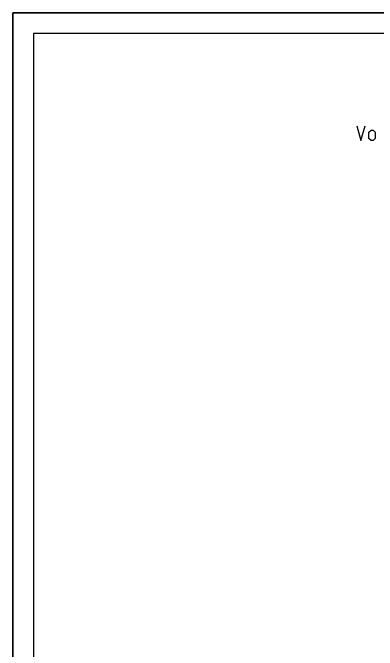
# Model space of a CAD drawing. Extents: x 0 to 420, y 0 to 297.
# Drawn here: x 0 to 87.5, y 144 to 297 of the extents above; entities that cross this region are included whole.
import ezdxf

# ---------------------------------------------------------------- set-up
doc = ezdxf.new("R2010")
doc.units = 0
doc.header["$LTSCALE"] = 23.1
doc.layers.get('0').update_dxf_attribs({"linetype": 'CONTINUOUS'})
doc.layers.add('10300_FRONT_GERMAN_ENGLISH', color=7, linetype='CONTINUOUS')
doc.layers.add('90000_FRAME', color=7, linetype='CONTINUOUS')

msp = doc.modelspace()

# ---------------------------------------------------------------- linework, layer by layer
at = {"color": 7, "linetype": 'CONTINUOUS'}
for p, q in [((0, 0), (0, 297)), ((0, 297), (420, 297))]:
    msp.add_line(p, q, dxfattribs=at)
at = {"layer": '10300_FRONT_GERMAN_ENGLISH', "color": 7, "linetype": 'CONTINUOUS'}
for points in [[(82.588, 269.826), (83.588, 266.326), (84.588, 269.826)], [(85.505, 266.826), (85.505, 268.326), (86.005, 268.826), (86.505, 268.826), (87.005, 268.326), (87.005, 266.826), (86.505, 266.326), (86.005, 266.326), (85.505, 266.826)]]:
    msp.add_lwpolyline(points, dxfattribs=at)
at = {"layer": '90000_FRAME', "color": 7, "linetype": 'CONTINUOUS'}
for p, q in [((0, 297), (0, 0)), ((420, 297), (0, 297)), ((5, 292), (5, 5)), ((415, 292), (5, 292))]:
    msp.add_line(p, q, dxfattribs=at)

doc.saveas('drawing.dxf')
